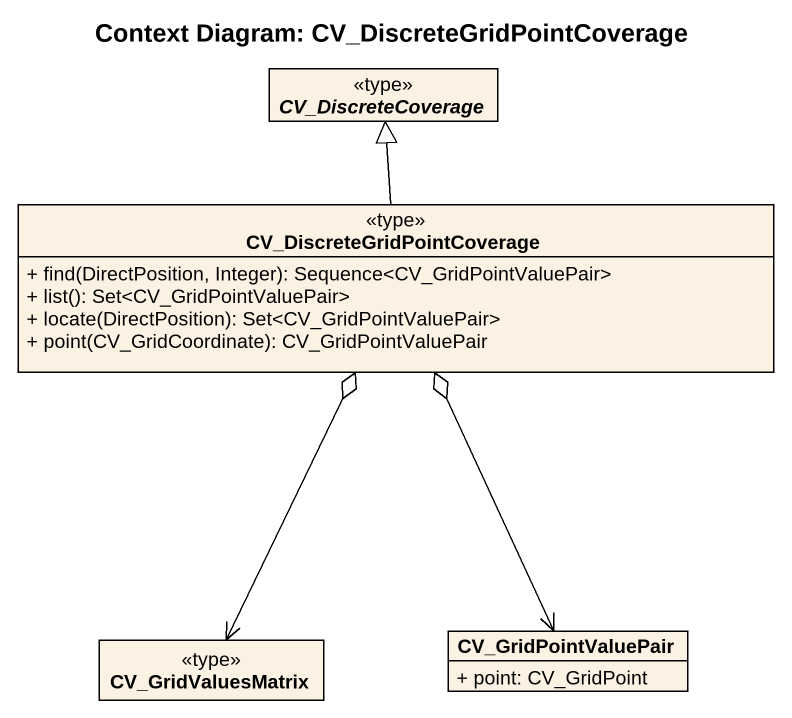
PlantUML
@startuml
title Context Diagram: CV_DiscreteGridPointCoverage
hide circle
hide empty members
skinparam classAttributeIconSize 0
abstract class CV_DiscreteCoverage <<type>>
class CV_DiscreteGridPointCoverage <<type>> {
  + find(DirectPosition, Integer): Sequence<CV_GridPointValuePair>
  + list(): Set<CV_GridPointValuePair>
  + locate(DirectPosition): Set<CV_GridPointValuePair>
  + point(CV_GridCoordinate): CV_GridPointValuePair
}
class CV_GridValuesMatrix <<type>>
class CV_GridPointValuePair {
  + point: CV_GridPoint
}
CV_DiscreteGridPointCoverage -up-|> CV_DiscreteCoverage
CV_DiscreteGridPointCoverage o--> CV_GridValuesMatrix
CV_DiscreteGridPointCoverage o--> CV_GridPointValuePair
@enduml
